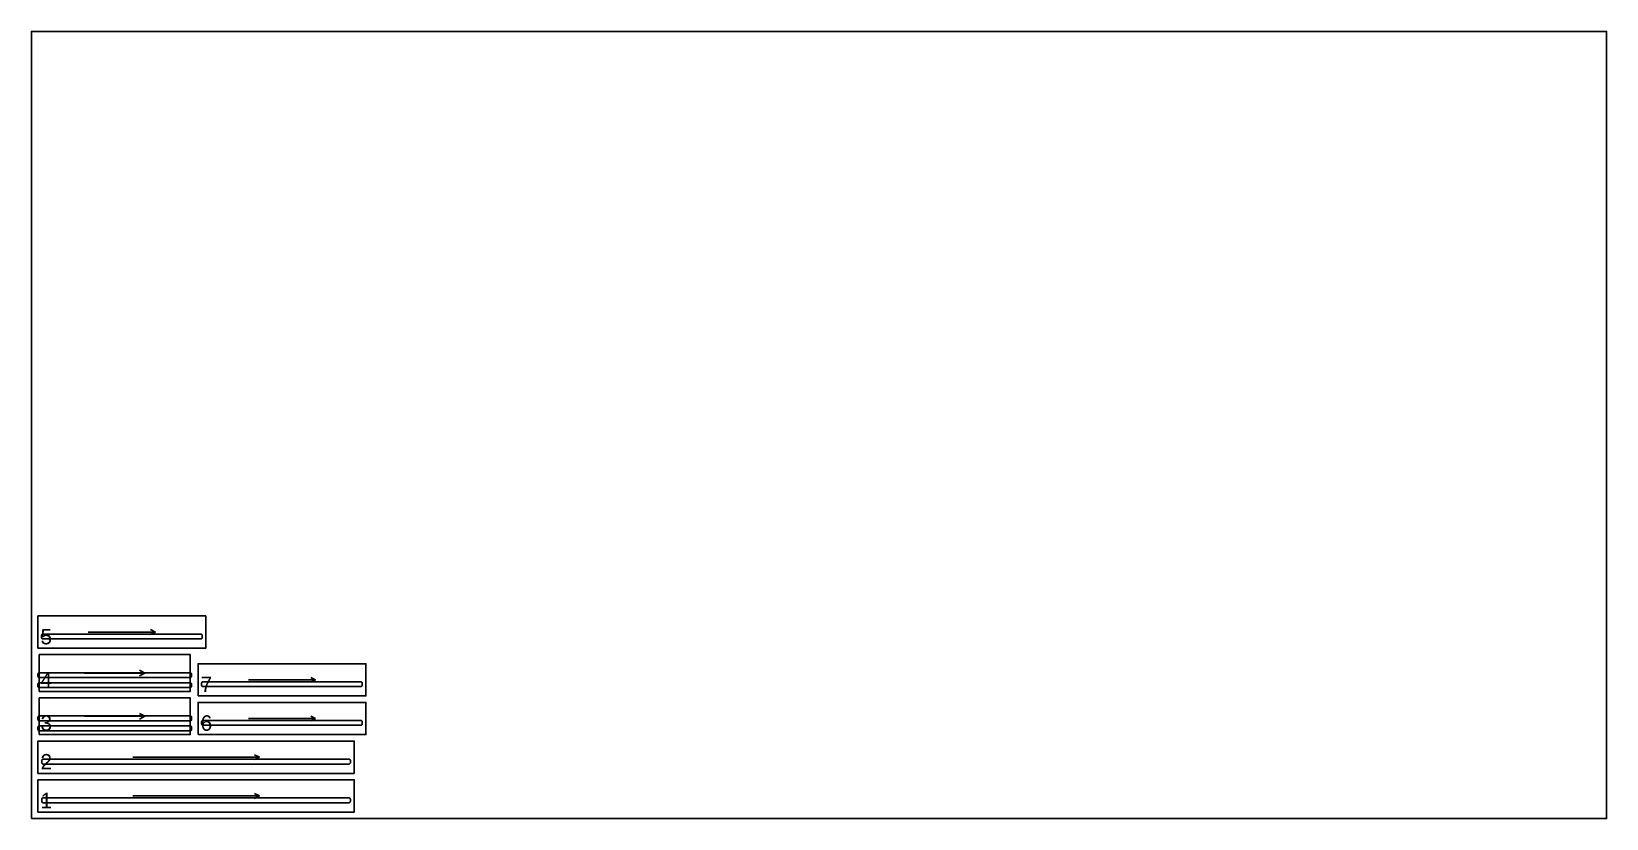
# Model space of a CAD drawing. Header units: millimetres. Extents: x 0 to 2440, y 0 to 1220.
import ezdxf

# ---------------------------------------------------------------- set-up
doc = ezdxf.new("R2010")
doc.units = ezdxf.units.MM
for name, color, linetype in [('A_SIDE_GROOVE_5.5', 7, 'Continuous'), ('B_SIDE_GROOVE_5.5', 7, 'Continuous'), ('EDGE_BANDING', 7, 'Continuous'), ('GRAIN_DIRECTION', 3, 'Continuous'), ('OUTSIDE_THROUGH', 7, 'Continuous')]:
    doc.layers.add(name, color=color, linetype=linetype)
doc.layers.add('PART_LABELS', color=3, linetype='Continuous', plot=False)
doc.layers.add('SHEET_BOUNDARY', color=8, linetype='Continuous', plot=False)

msp = doc.modelspace()

# ---------------------------------------------------------------- linework, layer by layer
at = {"layer": 'A_SIDE_GROOVE_5.5'}
for points in [[(17.5, 278.5), (262.5, 278.5, 0.4142136), (264.5, 280.5), (264.5, 284, 0.4142136), (262.5, 286), (17.5, 286, 0.4142136), (15.5, 284), (15.5, 280.5, 0.4142136)], [(12, 218.5), (246.02, 218.5, 0.4142136), (248.02, 220.5), (248.02, 224, 0.4142136), (246.02, 226), (12, 226, 0.4142136), (10, 224), (10, 220.5, 0.4142136)], [(265.52, 204.5), (510.52, 204.5, 0.4142136), (512.52, 206.5), (512.52, 210, 0.4142136), (510.52, 212), (265.52, 212, 0.4142136), (263.52, 210), (263.52, 206.5, 0.4142136)], [(12, 151.5), (246.02, 151.5, 0.4142136), (248.02, 153.5), (248.02, 157, 0.4142136), (246.02, 159), (12, 159, 0.4142136), (10, 157), (10, 153.5, 0.4142136)], [(265.52, 144.5), (510.52, 144.5, 0.4142136), (512.52, 146.5), (512.52, 150, 0.4142136), (510.52, 152), (265.52, 152, 0.4142136), (263.52, 150), (263.52, 146.5, 0.4142136)], [(18, 84.5), (492, 84.5, 0.4142136), (494, 86.5), (494, 90, 0.4142136), (492, 92), (18, 92, 0.4142136), (16, 90), (16, 86.5, 0.4142136)], [(18, 24.5), (492, 24.5, 0.4142136), (494, 26.5), (494, 30, 0.4142136), (492, 32), (18, 32, 0.4142136), (16, 30), (16, 26.5, 0.4142136)]]:
    msp.add_lwpolyline(points, format="xyb", close=True, dxfattribs=at)
at = {"layer": 'B_SIDE_GROOVE_5.5'}
for points in [[(12, 203), (246.02, 203, 0.4142136), (248.02, 205), (248.02, 208.5, 0.4142136), (246.02, 210.5), (12, 210.5, 0.4142136), (10, 208.5), (10, 205, 0.4142136)], [(12, 136), (246.02, 136, 0.4142136), (248.02, 138), (248.02, 141.5, 0.4142136), (246.02, 143.5), (12, 143.5, 0.4142136), (10, 141.5), (10, 138, 0.4142136)]]:
    msp.add_lwpolyline(points, format="xyb", close=True, dxfattribs=at)
at = {"layer": 'EDGE_BANDING'}
for p, q in [((10, 314), (270, 314)), ((270, 264), (270, 314)), ((10, 264), (270, 264)), ((12.01, 254), (246.01, 254)), ((258.02, 240), (518.02, 240)), ((518.02, 190), (518.02, 240)), ((12.01, 197), (246.01, 197)), ((12.01, 187), (246.01, 187)), ((258.02, 190), (518.02, 190)), ((258.02, 180), (518.02, 180)), ((258.02, 130), (258.02, 180)), ((12.01, 130), (246.01, 130)), ((258.02, 130), (518.02, 130)), ((10, 120), (500, 120)), ((500, 70), (500, 120)), ((10, 70), (500, 70)), ((10, 60), (500, 60)), ((10, 10), (10, 60)), ((10, 10), (500, 10))]:
    msp.add_line(p, q, dxfattribs=at)
at = {"layer": 'GRAIN_DIRECTION'}
for p, q in [((88, 289), (192, 289)), ((184.5, 292.75), (192, 289)), ((184.5, 285.25), (192, 289)), ((82.21, 225.5), (175.81, 225.5)), ((167.26, 229.78), (175.81, 225.5)), ((167.26, 221.22), (175.81, 225.5)), ((336.02, 215), (440.02, 215)), ((432.52, 218.75), (440.02, 215)), ((432.52, 211.25), (440.02, 215)), ((82.21, 158.5), (175.81, 158.5)), ((167.26, 162.78), (175.81, 158.5)), ((167.26, 154.22), (175.81, 158.5)), ((336.02, 155), (440.02, 155)), ((432.52, 158.75), (440.02, 155)), ((432.52, 151.25), (440.02, 155)), ((345.5, 98.75), (353, 95)), ((157, 95), (353, 95)), ((345.5, 91.25), (353, 95)), ((157, 35), (353, 35)), ((345.5, 38.75), (353, 35)), ((345.5, 31.25), (353, 35))]:
    msp.add_line(p, q, dxfattribs=at)
at = {"layer": 'OUTSIDE_THROUGH'}
for points in [[(10, 264), (270, 264), (270, 314), (10, 314)], [(12.01, 197), (246.01, 197), (246.01, 254), (12.01, 254)], [(258.02, 190), (518.02, 190), (518.02, 240), (258.02, 240)], [(12.01, 130), (246.01, 130), (246.01, 187), (12.01, 187)], [(258.02, 130), (518.02, 130), (518.02, 180), (258.02, 180)], [(10, 70), (500, 70), (500, 120), (10, 120)], [(10, 10), (500, 10), (500, 60), (10, 60)]]:
    msp.add_lwpolyline(points, close=True, dxfattribs=at)
at = {"layer": 'SHEET_BOUNDARY'}
msp.add_lwpolyline([(0, 0), (2440, 0), (2440, 1220), (0, 1220)], close=True, dxfattribs=at)

# ---------------------------------------------------------------- texts
at = {"layer": 'PART_LABELS'}
for s, p in [('5', (14, 270)), ('4', (14, 203)), ('7', (262.02, 196)), ('3', (14, 136)), ('6', (262.02, 136)), ('2', (14, 76)), ('1', (14, 16))]:
    msp.add_text(s, height=24, dxfattribs=at).set_placement(p)

doc.saveas('drawing.dxf')
